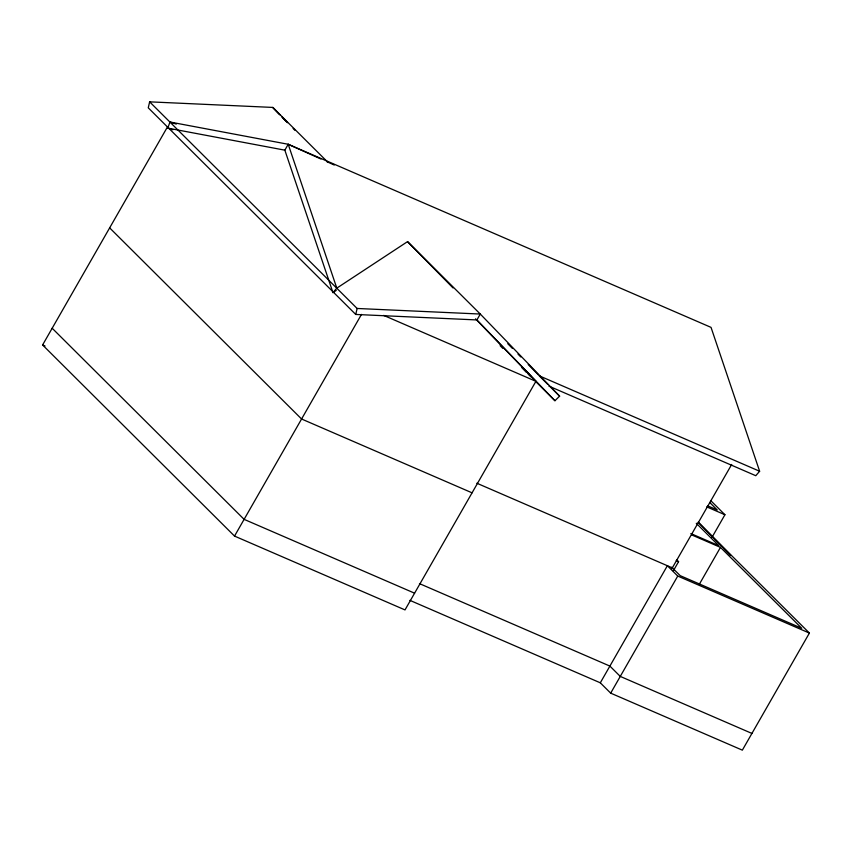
<?xml version="1.0" encoding="UTF-8"?>
<svg xmlns="http://www.w3.org/2000/svg" width="852" height="852" viewBox="0 0 852 852"><rect width="100%" height="100%" fill="white"/><g stroke="black" fill="none" stroke-linecap="round" stroke-linejoin="round"><path stroke-width="1.28" d="M327.498 161.901L272.8 107.427L149.632 101.846L148.259 107.831L355.742 314.452L476.907 319.937L554.95 400.717L559.615 396.159L480.283 314.047L407.671 241.734M355.742 314.452L357.116 308.467L149.632 101.846M172.839 129.781L167.78 128.119L169.974 122.017L288.21 144.276L711.037 327.381L759.633 471.252L755.777 475.704L548.88 386.105M475.533 318.818L535.919 381.323L405.009 609.915L234.524 536.089L42.6 344.964L167.588 126.714M336.263 290.415L332.951 292.598L284.845 150.165L288.21 144.276L320.948 159.026M234.524 536.089L361.493 314.388M476.907 319.937L480.283 314.047L357.116 308.467M600.309 682.814L667.372 565.728L677.745 576.058L809.4 633.068L742.348 750.154L610.682 693.145L600.309 682.814L409.887 600.351M671.6 569.125L731.687 464.457M673.325 570.84L678.565 561.692L676.839 559.966M610.682 693.145L677.745 576.058M711.782 537.708L724.924 514.746L710.824 500.71M699.332 584.28L720.472 547.367L691.451 534.8M332.951 292.598L336.806 288.146L407.554 241.617L453.03 287.944M167.78 128.119L284.845 150.165M169.974 122.017L176.289 124.094M539.348 375.86L759.633 471.252M383.709 315.4L535.919 381.323M707.575 505.779L717.267 509.975L709.727 502.467M706.691 506.855L724.924 514.746M690.844 533.565L718.747 545.653L696.276 523.266M676.222 560.68L678.565 561.692M476.822 483.212L672.43 567.922M472.061 492.829L301.576 419.003L109.652 227.878M42.6 344.964L45.039 346.018M419.472 583.62L609.894 666.083L620.267 676.413L751.922 733.434M414.583 593.184L244.109 519.358L52.174 328.233M327.008 161.752L334.282 165.032M698.107 522.244L809.4 633.068M714.796 539.54L721.399 546.111M724.221 548.933L730.824 555.504L698.512 522.393M720.472 547.367L801.743 628.297L680.216 575.664L671.738 567.23M539.369 375.998L547.655 384.241M550.413 386.989L559.615 396.159M521.818 367.116L529.358 374.624M500.124 345.678L502.946 348.479M521.775 367.233L531.446 376.861M528.261 374.145L531.03 376.893M535.631 381.472L554.95 400.717M507.792 343.718L512.435 348.436M518.005 354.112L520.785 356.945M528.208 364.507L538.421 374.912M280.18 115.063L272.8 107.427L279.232 114.125M287.561 122.699L282.023 116.98L286.591 121.783M293.099 128.428L294.941 130.345M522.095 367.83L526.429 372.303M288.21 144.276L336.806 288.146"/></g></svg>
